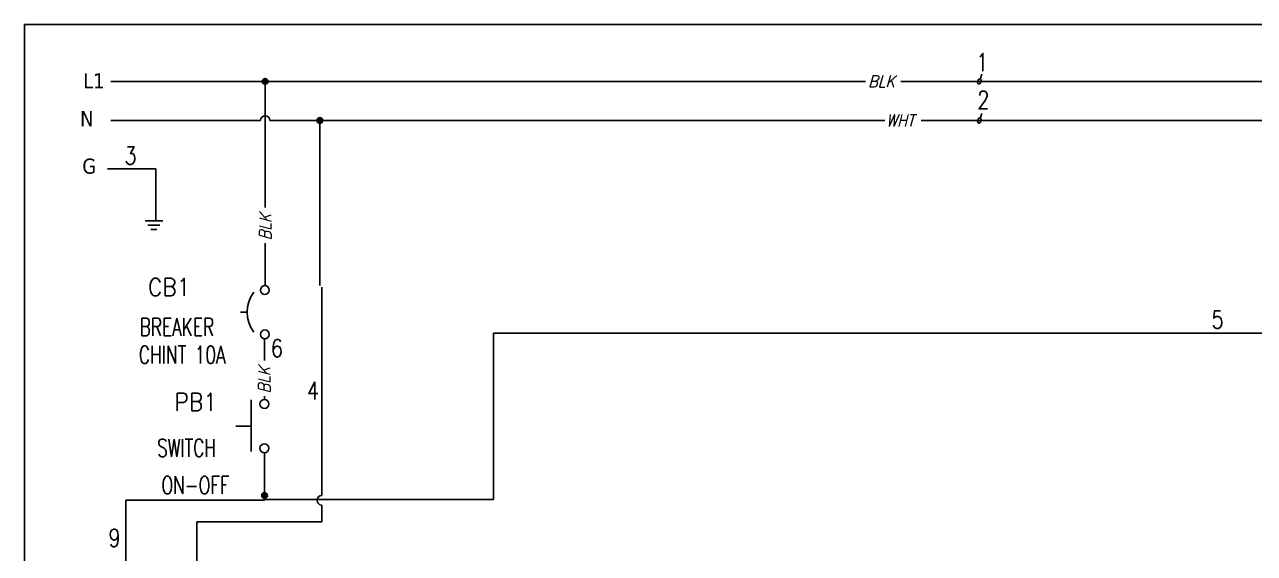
# Model space of a CAD drawing. Header units: millimetres. Extents: x 123.5 to 144.3, y 105.4 to 121.6.
# Drawn here: x 123.51 to 136.51, y 116 to 121.59 of the extents above; entities that cross this region are included whole.
import ezdxf
from ezdxf.enums import TextEntityAlignment as Align

# ---------------------------------------------------------------- set-up
doc = ezdxf.new("R2010")
doc.units = ezdxf.units.MM
doc.linetypes.add('HIDDEN2', pattern=[0.1875, 0.125, -0.0625])
for name, color, linetype in [('BLK_12AWG', 7, 'Continuous'), ('DESC', 250, 'Continuous'), ('MISC', 7, 'Continuous'), ('SYMS', 7, 'Continuous'), ('TAGS', 250, 'Continuous'), ('WIRES', 7, 'Continuous')]:
    doc.layers.add(name, color=color, linetype=linetype)
doc.layers.add('WIRENO', color=7, linetype='Continuous', true_color=0x000000)
doc.styles.get("Standard").update_dxf_attribs({"font": 'tahoma.ttf'})
doc.styles.add('WD', font='romans.shx')

# ---------------------------------------------------------------- blocks, each defined once
blk = doc.blocks.new('WD_WNH')
at = {"linetype": 'Continuous', "style": 'WD', "width": 0.8}
blk.add_attdef('WIRENO', text='', height=0.125, dxfattribs=at).set_placement((0, 0.0625), align=Align.CENTER)
at = {"style": 'WD', "flags": 1}
for tag, p in [('W01USER', (0, 0.0781)), ('W02USER', (0, 0.0703)), ('W03USER', (0, 0.0625)), ('W04USER', (0, 0.0547)), ('W05USER', (0, 0.0469)), ('W06USER', (0, 0.0391)), ('W07USER', (0, 0.0312)), ('W08USER', (0, 0.0234)), ('W09USER', (0, 0.0156)), ('W10USER', (0, 0.0078))]:
    blk.add_attdef(tag, text='', height=0.005, dxfattribs=at).set_placement(p, align=Align.CENTER)
blk = doc.blocks.new('VPB11')
for p, q in [((-0.0938, 0.1849), (-0.0938, -0.1801)), ((-0.2022, 0), (-0.0938, 0))]:
    blk.add_line(p, q)
for centre in [(0, 0.1562), (0, -0.1562)]:
    blk.add_circle(centre, 0.0312)
at = {"style": 'WD'}
for tag, p, width in [('INST', (0.1269, 0.3902), 0.7), ('LOC', (0.1269, 0.2206), 0.7), ('TAG1', (0.1269, 0.0644), 0.9), ('XREF', (0.1287, -0.09), 0.7), ('DESC1', (0.1287, -0.242), 0.7), ('DESC2', (0.1287, -0.3982), 0.7)]:
    blk.add_attdef(tag, p, '', height=0.125, dxfattribs=dict(at, width=width))
at = {"linetype": 'Continuous', "style": 'WD'}
for tag, height, flags, p in [('TERM01', 0.125, 8, (-0.055, 0.2223)), ('MFG', 0.01, 9, (-0.1421, -0.0881)), ('CAT', 0.01, 9, (-0.1421, -0.0731))]:
    blk.add_attdef(tag, text='', height=height, dxfattribs=dict(at, flags=flags)).set_placement(p, align=Align.RIGHT)
at = {"color": 7, "style": 'WD', "flags": 1}
for tag, p in [('X2TERM01', (0, 0.1875)), ('X8TERM02', (0, -0.1875))]:
    blk.add_attdef(tag, p, '', height=0.0125, dxfattribs=at)
at = {"color": 7, "style": 'WD'}
for tag, p in [('X4LINK', (-0.2656, 0)), ('X1LINK', (0, 0))]:
    blk.add_attdef(tag, p, '', height=0.01, dxfattribs=at)
at = {"style": 'WD'}
for tag, flags, p in [('CONTACT', 1, (-0.1421, -0.0531)), ('FAMILY', 9, (-0.1421, -0.0365))]:
    blk.add_attdef(tag, text='', height=0.01, dxfattribs=dict(at, flags=flags)).set_placement(p, align=Align.RIGHT)
at = {"linetype": 'Continuous', "style": 'WD', "flags": 9}
blk.add_attdef('ASSYCODE', text='', height=0.01, dxfattribs=at).set_placement((-0.1551, -0.1064), align=Align.CENTER)
at = {"linetype": 'Continuous', "style": 'WD', "flags": 8}
blk.add_attdef('TERM02', text='', height=0.125, dxfattribs=at).set_placement((-0.0407, -0.2291), align=Align.TOP_RIGHT)
blk = doc.blocks.new('WDDOT')
for radius in [0.03, 0.0187, 0.00929]:
    blk.add_circle((0, 0), radius)
blk = doc.blocks.new('HT0_LGENERIC')
at = {"style": 'WD', "oblique": 15, "width": 0.9}
blk.add_attdef('COLOR', text='', height=0.125, dxfattribs=at).set_placement((0, 0), align=Align.MIDDLE_CENTER)
at = {"color": 7, "style": 'WD'}
for tag, p in [('X4_TINY_DOT_DONT_REMOVE', (-0.125, 0)), ('X1_TINY_DOT_DONT_REMOVE', (0.125, 0))]:
    blk.add_attdef(tag, p, '', height=0.0001, dxfattribs=at)
at = {"style": 'WD', "flags": 1}
for tag, p in [('X4TERM01', (-0.125, 0)), ('X1TERM01', (0.125, 0))]:
    blk.add_attdef(tag, p, '', height=0.01, dxfattribs=at)
blk = doc.blocks.new('VT0_LGENERIC')
at = {"style": 'WD', "oblique": 15, "width": 0.9}
blk.add_attdef('COLOR', text='', height=0.125, rotation=90, dxfattribs=at).set_placement((0, 0), align=Align.MIDDLE_CENTER)
at = {"style": 'WD', "flags": 1}
for tag, p in [('X2TERM01', (0, 0.25)), ('X8TERM01', (0, -0.25))]:
    blk.add_attdef(tag, p, '', height=0.01, rotation=90, dxfattribs=at)
at = {"color": 7, "style": 'WD'}
for tag, p in [('X2_TINY_DOT_DONT_REMOVE', (0, 0.25)), ('X8_TINY_DOT_DONT_REMOVE', (0, -0.25))]:
    blk.add_attdef(tag, p, '', height=0.0001, rotation=90, dxfattribs=at)
blk = doc.blocks.new('VGND2')
for p, q in [((0.09375, 0), (-0.09375, 0)), ((-0.0625, -0.046875), (0.0625, -0.046875)), ((-0.03125, -0.09375), (0.03125, -0.09375))]:
    blk.add_line(p, q)
at = {"style": 'WD', "flags": 1}
blk.add_attdef('X2TERM01', (0, 0), '', height=0.01, dxfattribs=at)
blk = doc.blocks.new('VCB1')
at = {"linetype": 'HIDDEN2'}
blk.add_line((-0.1712, 0), (-0.125, 0), dxfattribs=at)
for centre in [(0, 0.1562), (0, -0.1562)]:
    blk.add_circle(centre, 0.0312)
blk.add_arc((0.1094, 0), 0.2344, 143.1301, 216.8699)
at = {"style": 'WD'}
for tag, p, width in [('INST', (0.2188, 0.3883), 0.7), ('LOC', (0.2188, 0.2188), 0.7), ('TAG1', (0.1269, 0.0644), 0.9), ('XREF', (0.1287, -0.09), 0.7), ('DESC1', (0.1287, -0.242), 0.7), ('DESC2', (0.1287, -0.3893), 0.7)]:
    blk.add_attdef(tag, p, '', height=0.125, dxfattribs=dict(at, width=width))
at = {"linetype": 'Continuous', "style": 'WD'}
for tag, height, flags, p in [('TERM01', 0.125, 8, (-0.055, 0.2066)), ('MFG', 0.01, 9, (-0.1421, -0.0881)), ('CAT', 0.01, 9, (-0.1421, -0.0731))]:
    blk.add_attdef(tag, text='', height=height, dxfattribs=dict(at, flags=flags)).set_placement(p, align=Align.RIGHT)
at = {"style": 'WD', "width": 0.7}
blk.add_attdef('RATING1', text='', height=0.125, dxfattribs=at).set_placement((-0.1875, 0.0625), align=Align.RIGHT)
at = {"color": 7, "style": 'WD', "flags": 1}
for tag, p in [('X2TERM01', (0, 0.1875)), ('X8TERM02', (0, -0.1875))]:
    blk.add_attdef(tag, p, '', height=0.0125, dxfattribs=at)
at = {"color": 7, "style": 'WD'}
for tag, p in [('X4LINK', (-0.25, 0)), ('X1LINK', (0, 0))]:
    blk.add_attdef(tag, p, '', height=0.01, dxfattribs=at)
at = {"style": 'WD', "flags": 9}
for tag, p in [('FAMILY', (-0.1421, -0.0365)), ('CONTACT', (-0.1288, -0.1291))]:
    blk.add_attdef(tag, text='', height=0.01, dxfattribs=at).set_placement(p, align=Align.RIGHT)
at = {"linetype": 'Continuous', "style": 'WD', "flags": 9}
blk.add_attdef('ASSYCODE', text='', height=0.01, dxfattribs=at).set_placement((-0.1533, -0.1061), align=Align.CENTER)
at = {"linetype": 'Continuous', "style": 'WD', "flags": 8}
blk.add_attdef('TERM02', text='', height=0.125, dxfattribs=at).set_placement((-0.0407, -0.2134), align=Align.TOP_RIGHT)
blk = doc.blocks.new('WD_WNV')
at = {"style": 'WD', "flags": 1}
for tag, p in [('W01USER', (-0.0625, 0.0938)), ('W02USER', (-0.0625, 0.0859)), ('W03USER', (-0.0625, 0.0781)), ('W04USER', (-0.0625, 0.0703)), ('W05USER', (-0.0625, 0.0625)), ('W06USER', (-0.0625, 0.0547)), ('W07USER', (-0.0625, 0.0469)), ('W08USER', (-0.0625, 0.0391)), ('W09USER', (-0.0625, 0.0312)), ('W10USER', (-0.0625, 0.0234))]:
    blk.add_attdef(tag, text='', height=0.005, dxfattribs=at).set_placement(p, align=Align.CENTER)
at = {"linetype": 'Continuous', "style": 'WD', "width": 0.8}
blk.add_attdef('WIRENO', text='', height=0.125, dxfattribs=at).set_placement((-0.05, 0), align=Align.MIDDLE_RIGHT)

msp = doc.modelspace()

# ---------------------------------------------------------------- linework, layer by layer
at = {"color": 7, "linetype": 'Continuous'}
for p, q in [((144.256, 121.59), (123.506, 121.59)), ((123.506, 121.59), (123.506, 105.405))]:
    msp.add_line(p, q, dxfattribs=at)
at = {"layer": 'BLK_12AWG'}
for p, q in [((124.418, 120.99), (132.399, 120.99)), ((126.051, 119.655), (126.051, 120.99)), ((132.774, 120.99), (142.793, 120.99)), ((124.418, 120.576), (126.001, 120.576)), ((126.101, 120.576), (132.604, 120.576)), ((126.629, 119.598), (126.629, 120.576)), ((132.989, 120.576), (142.793, 120.576)), ((126.629, 119.225), (126.629, 119.669)), ((126.051, 118.832), (126.051, 119.28)), ((126.629, 118.832), (126.629, 119.225))]:
    msp.add_line(p, q, dxfattribs=at)
msp.add_arc((126.051, 120.576), 0.05, 0, 180, dxfattribs=at)
at = {"layer": 'WIRENO'}
for points in [[(133.631, 121.065), (133.616, 121.02), (133.596, 121.01), (133.586, 120.98), (133.596, 120.961), (133.616, 120.971), (133.625, 121), (133.621, 121.01)], [(133.631, 120.651), (133.616, 120.606), (133.596, 120.596), (133.586, 120.566), (133.596, 120.547), (133.616, 120.556), (133.625, 120.586), (133.621, 120.596)]]:
    msp.add_lwpolyline(points, dxfattribs=at)
at = {"layer": 'WIRES'}
for p, q in [((124.383, 120.066), (124.893, 120.066)), ((124.893, 120.066), (124.893, 119.515)), ((126.649, 116.608), (126.649, 118.814)), ((126.042, 118.036), (126.042, 118.269)), ((138.678, 118.326), (128.465, 118.326)), ((128.465, 118.326), (128.465, 116.565)), ((126.042, 117.624), (126.042, 117.661)), ((126.044, 116.558), (126.044, 117.061)), ((124.578, 114.089), (124.578, 116.558)), ((124.578, 116.558), (126.044, 116.558)), ((128.465, 116.565), (126.044, 116.565)), ((126.044, 116.565), (126.044, 116.558)), ((126.649, 116.508), (126.649, 116.329)), ((125.328, 114.089), (125.328, 116.329)), ((125.328, 116.329), (126.649, 116.329))]:
    msp.add_line(p, q, dxfattribs=at)
msp.add_arc((126.649, 116.558), 0.05, 90, 270, dxfattribs=at)

# ---------------------------------------------------------------- block references
at = {"layer": 'SYMS'}
for name, p in [('WDDOT', (126.051, 120.99)), ('WDDOT', (126.629, 120.576)), ('VGND2', (124.873, 119.515)), ('WDDOT', (126.044, 116.609))]:
    msp.add_blockref(name, p, dxfattribs=at)
ref = msp.add_blockref('HT0_LGENERIC', (132.57, 120.99), dxfattribs=at)
ref.add_attrib('X1_TINY_DOT_DONT_REMOVE', '.', (132.774, 120.99), dxfattribs={"layer": 'MISC', "color": 7, "height": 0.0001, "style": 'WD'})
ref.add_attrib('X4_TINY_DOT_DONT_REMOVE', '.', (132.399, 120.99), dxfattribs={"layer": 'MISC', "color": 7, "height": 0.0001, "style": 'WD'})
ref.add_attrib('COLOR', 'BLK', dxfattribs={"layer": 'MISC', "height": 0.125, "style": 'WD', "oblique": 15, "width": 0.9}).set_placement((132.57, 120.99), align=Align.MIDDLE_CENTER)
ref = msp.add_blockref('HT0_LGENERIC', (132.766, 120.576), dxfattribs=at)
ref.add_attrib('X1_TINY_DOT_DONT_REMOVE', '.', (132.989, 120.576), dxfattribs={"layer": 'MISC', "color": 7, "height": 0.0001, "style": 'WD'})
ref.add_attrib('X4_TINY_DOT_DONT_REMOVE', '.', (132.604, 120.576), dxfattribs={"layer": 'MISC', "color": 7, "height": 0.0001, "style": 'WD'})
ref.add_attrib('COLOR', 'WHT', dxfattribs={"layer": 'MISC', "height": 0.125, "style": 'WD', "oblique": 15, "width": 0.9}).set_placement((132.766, 120.576), align=Align.MIDDLE_CENTER)
ref = msp.add_blockref('VT0_LGENERIC', (126.051, 119.451), dxfattribs=at)
ref.add_attrib('X2_TINY_DOT_DONT_REMOVE', '.', (126.051, 119.655), dxfattribs={"layer": 'MISC', "color": 7, "height": 0.0001, "rotation": 90, "style": 'WD'})
ref.add_attrib('X8_TINY_DOT_DONT_REMOVE', '.', (126.051, 119.28), dxfattribs={"layer": 'MISC', "color": 7, "height": 0.0001, "rotation": 90, "style": 'WD'})
ref.add_attrib('COLOR', 'BLK', dxfattribs={"layer": 'MISC', "height": 0.125, "rotation": 90, "style": 'WD', "oblique": 15, "width": 0.9}).set_placement((126.051, 119.451), align=Align.MIDDLE_CENTER)
ref = msp.add_blockref('VCB1', (126.047, 118.548), dxfattribs=dict(at, xscale=1.5, yscale=1.5, zscale=1.5))
ref.add_attrib('DESC2', 'CHINT 10A', (124.715, 118.004), dxfattribs={"layer": 'DESC', "height": 0.1875, "style": 'WD', "width": 0.7})
ref.add_attrib('DESC1', 'BREAKER', (124.723, 118.298), dxfattribs={"layer": 'DESC', "height": 0.1875, "style": 'WD', "width": 0.7})
ref.add_attrib('TAG1', 'CB1', (124.811, 118.72), dxfattribs={"layer": 'TAGS', "height": 0.1875, "style": 'WD', "width": 0.9})
ref = msp.add_blockref('VT0_LGENERIC', (126.042, 117.832), dxfattribs=at)
ref.add_attrib('X2_TINY_DOT_DONT_REMOVE', '.', (126.042, 118.036), dxfattribs={"layer": 'MISC', "color": 7, "height": 0.0001, "rotation": 90, "style": 'WD'})
ref.add_attrib('X8_TINY_DOT_DONT_REMOVE', '.', (126.042, 117.661), dxfattribs={"layer": 'MISC', "color": 7, "height": 0.0001, "rotation": 90, "style": 'WD'})
ref.add_attrib('COLOR', 'BLK', dxfattribs={"layer": 'MISC', "height": 0.125, "rotation": 90, "style": 'WD', "oblique": 15, "width": 0.9}).set_placement((126.042, 117.832), align=Align.MIDDLE_CENTER)
ref = msp.add_blockref('VPB11', (126.042, 117.343), dxfattribs=dict(at, xscale=1.5, yscale=1.5, zscale=1.5))
ref.add_attrib('DESC2', 'ON-OFF', (124.953, 116.625), dxfattribs={"layer": 'DESC', "height": 0.1875, "style": 'WD', "width": 0.7})
ref.add_attrib('DESC1', 'SWITCH', (124.907, 117.019), dxfattribs={"layer": 'DESC', "height": 0.1875, "style": 'WD', "width": 0.7})
ref.add_attrib('TAG1', 'PB1', (125.092, 117.505), dxfattribs={"layer": 'TAGS', "height": 0.1875, "style": 'WD', "width": 0.9})
at = {"layer": 'WIRENO'}
ref = msp.add_blockref('WD_WNH', (133.58, 120.875), dxfattribs=dict(at, xscale=1.5, yscale=1.5, zscale=1.5))
ref.add_attrib('WIRENO', '1', dxfattribs={"linetype": 'Continuous', "height": 0.188, "style": 'WD', "width": 0.8}).set_placement((133.635, 121.041), align=Align.BOTTOM_CENTER)
ref = msp.add_blockref('WD_WNH', (133.592, 120.476), dxfattribs=dict(at, xscale=1.5, yscale=1.5, zscale=1.5))
ref.add_attrib('WIRENO', '2', dxfattribs={"linetype": 'Continuous', "height": 0.188, "style": 'WD', "width": 0.8}).set_placement((133.647, 120.642), align=Align.BOTTOM_CENTER)
ref = msp.add_blockref('WD_WNH', (124.625, 120.017), dxfattribs=dict(at, xscale=1.5, yscale=1.5, zscale=1.5))
ref.add_attrib('WIRENO', '3', dxfattribs={"linetype": 'Continuous', "height": 0.188, "style": 'WD', "width": 0.8}).set_placement((124.625, 120.111), align=Align.CENTER)
ref = msp.add_blockref('WD_WNV', (136.264, 118.47), dxfattribs=dict(at, xscale=1.5, yscale=1.5, zscale=1.5))
ref.add_attrib('WIRENO', '5', dxfattribs={"linetype": 'Continuous', "height": 0.188, "style": 'WD', "width": 0.8}).set_placement((136.189, 118.47), align=Align.MIDDLE_RIGHT)
ref = msp.add_blockref('WD_WNV', (126.314, 118.167), dxfattribs=dict(at, xscale=1.5, yscale=1.5, zscale=1.5))
ref.add_attrib('WIRENO', '6', dxfattribs={"linetype": 'Continuous', "height": 0.188, "style": 'WD', "width": 0.8}).set_placement((126.239, 118.167), align=Align.MIDDLE_RIGHT)
ref = msp.add_blockref('WD_WNV', (126.695, 117.719), dxfattribs=dict(at, xscale=1.5, yscale=1.5, zscale=1.5))
ref.add_attrib('WIRENO', '4', dxfattribs={"linetype": 'Continuous', "height": 0.188, "style": 'WD', "width": 0.8}).set_placement((126.62, 117.719), align=Align.MIDDLE_RIGHT)
ref = msp.add_blockref('WD_WNV', (124.596, 116.16), dxfattribs=dict(at, xscale=1.5, yscale=1.5, zscale=1.5))
ref.add_attrib('WIRENO', '9', dxfattribs={"linetype": 'Continuous', "height": 0.188, "style": 'WD', "width": 0.8}).set_placement((124.521, 116.16), align=Align.MIDDLE_RIGHT)

# ---------------------------------------------------------------- texts
at = {"char_height": 0.16, "attachment_point": 1}
for s, insert in [('L1', (124.126, 121.075)), ('N', (124.092, 120.676)), ('G', (124.116, 120.173))]:
    msp.add_mtext_dynamic_manual_height_columns(s, width=0.37194, gutter_width=0.05, heights=[0], dxfattribs=dict(at, insert=insert))

doc.saveas('drawing.dxf')
